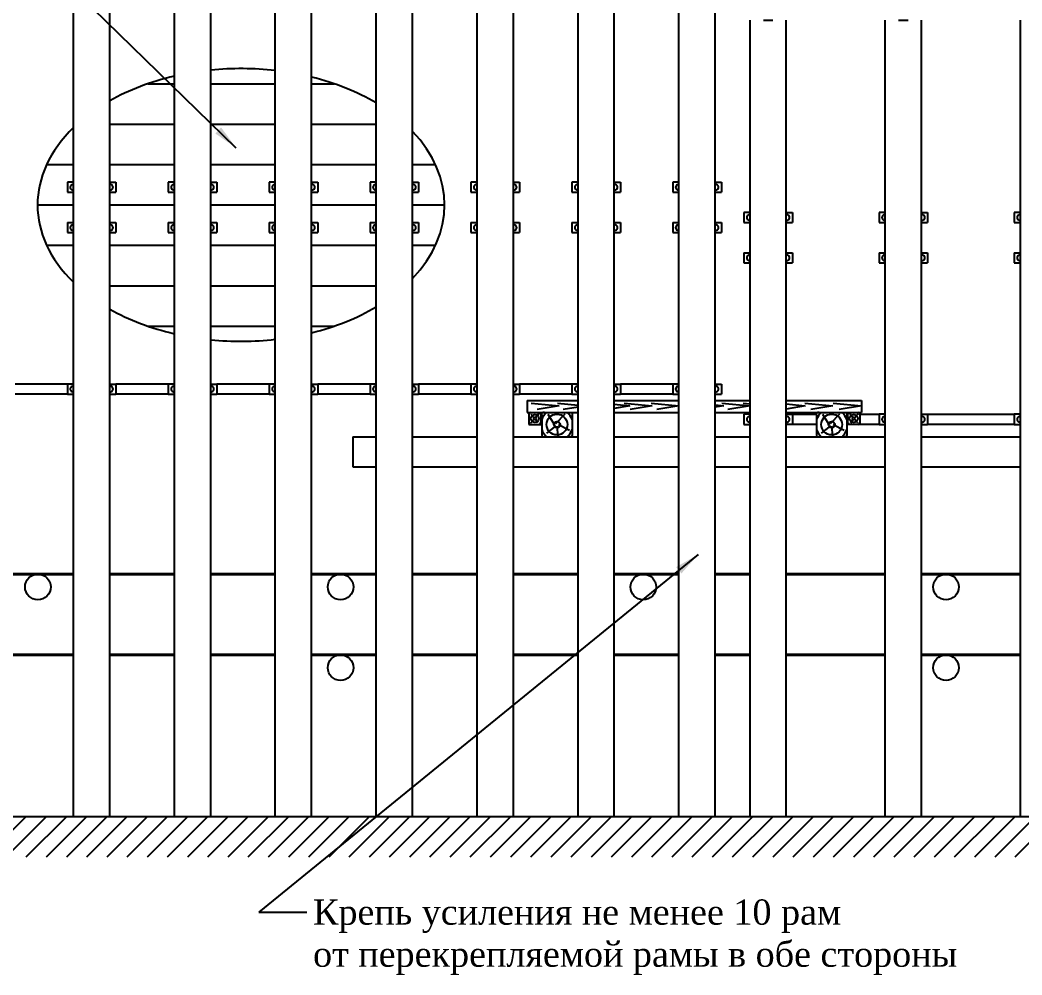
# Model space of a CAD drawing. Header units: millimetres. Extents: x -46762 to 161452, y -66984 to 31524.
# Drawn here: x -10695 to -5730, y 9719 to 14450 of the extents above; entities that cross this region are included whole.
import ezdxf

# ---------------------------------------------------------------- set-up
doc = ezdxf.new("R2010")
doc.units = ezdxf.units.MM
doc.header["$LTSCALE"] = 0.5
doc.styles.get("Standard").update_dxf_attribs({"font": 'TIMES.TTF'})
doc.dimstyles.new('ISO-25', dxfattribs={"dimscale": 50, "dimtxt": 2.5, "dimasz": 2.5, "dimexe": 1.25, "dimexo": 0.625, "dimtad": 1, "dimdec": 0, "dimtxsty": 'Standard', "dimcen": 2.5, "dimadec": 0, "dimazin": 0, "dimtfac": 1, "dimtdec": 0, "dimtmove": 0, "dimatfit": 3, "dimfxl": 1, "dimarcsym": 0})

msp = doc.modelspace()

# ---------------------------------------------------------------- hatches: boundary and pattern name
h = msp.add_hatch()
h.set_pattern_fill('JIS_WOOD', color=256, scale=100, style=0)
h.set_pattern_definition([(45, (2e-13, -631.31), (-50, 50), [])])
h.paths.add_polyline_path([(-3144.75, 10504.95), (-3954.71, 10504.95), (-4445.72, 10304.95), (-2921.91, 10304.95)])
h.paths.add_polyline_path([(-3954.71, 10504.95), (-5754.5, 10504.95), (-5481.18, 10304.95), (-4445.72, 10304.95)])
h.paths.add_polyline_path([(-5754.5, 10504.95), (-6422.92, 10504.95), (-6774.99, 10304.95), (-5481.18, 10304.95)])
h.paths.add_polyline_path([(-6422.92, 10504.95), (-7676.87, 10504.95), (-7344.65, 10304.95), (-6774.99, 10304.95)])
h.paths.add_polyline_path([(-7676.87, 10504.95), (-8657.97, 10504.95), (-9103.27, 10304.95), (-7344.65, 10304.95)])
h.paths.add_polyline_path([(-8657.97, 10504.95), (-9944.25, 10504.95), (-9734.68, 10304.95), (-9103.27, 10304.95)])
h.paths.add_polyline_path([(-9944.25, 10504.95), (-10640.88, 10504.95), (-10908.66, 10304.95), (-9734.68, 10304.95)])
h.paths.add_polyline_path([(-11693.88, 10504.95), (-12212.61, 10504.95), (-12403.26, 10304.95), (-11425.56, 10304.95)])
h.paths.add_polyline_path([(-11117.99, 10304.95), (-11117.99, 10504.95), (-11693.88, 10504.95), (-11425.56, 10304.95)])
h.paths.add_polyline_path([(-11031.8, 10504.95), (-11031.8, 10304.95), (-10908.66, 10304.95), (-10640.88, 10504.95)])
h.paths.add_polyline_path([(-1907.02, 10504.95), (-1907.02, 10430.62), (-1773.39, 10504.95)])
h.paths.add_polyline_path([(-1993.21, 10382.67), (-1993.21, 10504.95), (-3144.75, 10504.95), (-2921.91, 10304.95), (-2132.93, 10304.95)])
h.paths.add_polyline_path([(-1907.02, 10430.62), (-1907.02, 10304.95), (-1364.97, 10304.95), (-1364.97, 10504.95), (-1773.39, 10504.95)])
h.paths.add_polyline_path([(-1993.21, 10304.95), (-1993.21, 10382.67), (-2132.93, 10304.95)])

# ---------------------------------------------------------------- linework, layer by layer
for p, q in [((-10430.09, 10504.95), (-10430.09, 14599.95)), ((-10250.09, 10504.95), (-10250.09, 14599.95)), ((-9930.09, 10504.95), (-9930.09, 14599.95)), ((-9750.09, 10504.95), (-9750.09, 14599.95)), ((-9430.09, 10504.95), (-9430.09, 14599.95)), ((-9250.09, 10504.95), (-9250.09, 14599.95)), ((-8930.09, 10504.95), (-8930.09, 14599.95)), ((-8750.09, 10504.95), (-8750.09, 14599.95)), ((-8430.09, 10504.95), (-8430.09, 14599.95)), ((-8250.09, 10504.95), (-8250.09, 14599.95)), ((-7930.09, 10504.95), (-7930.09, 14599.95)), ((-7750.09, 10504.95), (-7750.09, 14599.95)), ((-7430.09, 10504.95), (-7430.09, 14599.95)), ((-7250.09, 10504.95), (-7250.09, 14599.95)), ((-7077.79, 10504.95), (-7077.79, 14449.95)), ((-7011.54, 14449.95), (-6964.04, 14449.95)), ((-6897.79, 10504.95), (-6897.79, 14449.95)), ((-6407.79, 10504.95), (-6407.79, 14449.95)), ((-6341.54, 14449.95), (-6294.04, 14449.95)), ((-6227.79, 10504.95), (-6227.79, 14449.95)), ((-5737.79, 10504.95), (-5737.79, 14449.95)), ((-10062.1, 14133.99), (-9930.09, 14133.99)), ((-9750.09, 14133.99), (-9430.09, 14133.99)), ((-9250.09, 14133.99), (-9137.07, 14133.99)), ((-10250.09, 13933.99), (-9930.09, 13933.99)), ((-9750.09, 13933.99), (-9430.09, 13933.99)), ((-9250.09, 13933.99), (-8930.09, 13933.99)), ((-10563.08, 13733.99), (-10430.09, 13733.99)), ((-10250.09, 13733.99), (-9930.09, 13733.99)), ((-9750.09, 13733.99), (-9430.09, 13733.99)), ((-9250.09, 13733.99), (-8930.09, 13733.99)), ((-8750.09, 13733.99), (-8636.1, 13733.99)), ((-10430.09, 13646.85), (-10460.34, 13646.85)), ((-10460.34, 13646.85), (-10460.34, 13596.85)), ((-10250.09, 13646.85), (-10219.84, 13646.85)), ((-10219.84, 13646.85), (-10219.84, 13596.85)), ((-9930.09, 13646.85), (-9960.34, 13646.85)), ((-9960.34, 13646.85), (-9960.34, 13596.85)), ((-9750.09, 13646.85), (-9719.84, 13646.85)), ((-9719.84, 13646.85), (-9719.84, 13596.85)), ((-9430.09, 13646.85), (-9460.34, 13646.85)), ((-9460.34, 13646.85), (-9460.34, 13596.85)), ((-9250.09, 13646.85), (-9219.84, 13646.85)), ((-9219.84, 13646.85), (-9219.84, 13596.85)), ((-8930.09, 13646.85), (-8960.34, 13646.85)), ((-8960.34, 13646.85), (-8960.34, 13596.85)), ((-8750.09, 13646.85), (-8719.84, 13646.85)), ((-8719.84, 13646.85), (-8719.84, 13596.85)), ((-8430.09, 13646.85), (-8460.34, 13646.85)), ((-8460.34, 13646.85), (-8460.34, 13596.85)), ((-8250.09, 13646.85), (-8219.84, 13646.85)), ((-8219.84, 13646.85), (-8219.84, 13596.85)), ((-7930.09, 13646.85), (-7960.34, 13646.85)), ((-7960.34, 13646.85), (-7960.34, 13596.85)), ((-7750.09, 13646.85), (-7719.84, 13646.85)), ((-7719.84, 13646.85), (-7719.84, 13596.85)), ((-7430.09, 13646.85), (-7460.34, 13646.85)), ((-7460.34, 13646.85), (-7460.34, 13596.85)), ((-7250.09, 13646.85), (-7219.84, 13646.85)), ((-7219.84, 13646.85), (-7219.84, 13596.85)), ((-10460.34, 13596.85), (-10430.09, 13596.85)), ((-10250.09, 13596.85), (-10219.84, 13596.85)), ((-9960.34, 13596.85), (-9930.09, 13596.85)), ((-9750.09, 13596.85), (-9719.84, 13596.85)), ((-9460.34, 13596.85), (-9430.09, 13596.85)), ((-9250.09, 13596.85), (-9219.84, 13596.85)), ((-8960.34, 13596.85), (-8930.09, 13596.85)), ((-8750.09, 13596.85), (-8719.84, 13596.85)), ((-8460.34, 13596.85), (-8430.09, 13596.85)), ((-8250.09, 13596.85), (-8219.84, 13596.85)), ((-7960.34, 13596.85), (-7930.09, 13596.85)), ((-7750.09, 13596.85), (-7719.84, 13596.85)), ((-7460.34, 13596.85), (-7430.09, 13596.85)), ((-7250.09, 13596.85), (-7219.84, 13596.85)), ((-10608.36, 13533.99), (-10430.09, 13533.99)), ((-10250.09, 13533.99), (-9930.09, 13533.99)), ((-9750.09, 13533.99), (-9430.09, 13533.99)), ((-9250.09, 13533.99), (-8930.09, 13533.99)), ((-8750.09, 13533.99), (-8590.82, 13533.99)), ((-7077.79, 13496.85), (-7108.04, 13496.85)), ((-7108.04, 13496.85), (-7108.04, 13446.85)), ((-6897.79, 13496.85), (-6867.54, 13496.85)), ((-6867.54, 13496.85), (-6867.54, 13446.85)), ((-6407.79, 13496.85), (-6438.04, 13496.85)), ((-6438.04, 13496.85), (-6438.04, 13446.85)), ((-6227.79, 13496.85), (-6197.54, 13496.85)), ((-6197.54, 13496.85), (-6197.54, 13446.85)), ((-5737.79, 13496.85), (-5768.04, 13496.85)), ((-5768.04, 13496.85), (-5768.04, 13446.85)), ((-10460.34, 13446.85), (-10430.09, 13446.85)), ((-10460.34, 13446.85), (-10460.34, 13396.85)), ((-10250.09, 13446.85), (-10219.84, 13446.85)), ((-10219.84, 13446.85), (-10219.84, 13396.85)), ((-9960.34, 13446.85), (-9930.09, 13446.85)), ((-9960.34, 13446.85), (-9960.34, 13396.85)), ((-9750.09, 13446.85), (-9719.84, 13446.85)), ((-9719.84, 13446.85), (-9719.84, 13396.85)), ((-9460.34, 13446.85), (-9430.09, 13446.85)), ((-9460.34, 13446.85), (-9460.34, 13396.85)), ((-9250.09, 13446.85), (-9219.84, 13446.85)), ((-9219.84, 13446.85), (-9219.84, 13396.85)), ((-8960.34, 13446.85), (-8930.09, 13446.85)), ((-8960.34, 13446.85), (-8960.34, 13396.85)), ((-8750.09, 13446.85), (-8719.84, 13446.85)), ((-8719.84, 13446.85), (-8719.84, 13396.85)), ((-8460.34, 13446.85), (-8430.09, 13446.85)), ((-8460.34, 13446.85), (-8460.34, 13396.85)), ((-8250.09, 13446.85), (-8219.84, 13446.85)), ((-8219.84, 13446.85), (-8219.84, 13396.85)), ((-7960.34, 13446.85), (-7930.09, 13446.85)), ((-7960.34, 13446.85), (-7960.34, 13396.85)), ((-7750.09, 13446.85), (-7719.84, 13446.85)), ((-7719.84, 13446.85), (-7719.84, 13396.85)), ((-7460.34, 13446.85), (-7430.09, 13446.85)), ((-7460.34, 13446.85), (-7460.34, 13396.85)), ((-7250.09, 13446.85), (-7219.84, 13446.85)), ((-7219.84, 13446.85), (-7219.84, 13396.85)), ((-7108.04, 13446.85), (-7077.79, 13446.85)), ((-6897.79, 13446.85), (-6867.54, 13446.85)), ((-6438.04, 13446.85), (-6407.79, 13446.85)), ((-6227.79, 13446.85), (-6197.54, 13446.85)), ((-5768.04, 13446.85), (-5737.79, 13446.85)), ((-10460.34, 13396.85), (-10430.09, 13396.85)), ((-10250.09, 13396.85), (-10219.84, 13396.85)), ((-9960.34, 13396.85), (-9930.09, 13396.85)), ((-9750.09, 13396.85), (-9719.84, 13396.85)), ((-9460.34, 13396.85), (-9430.09, 13396.85)), ((-9250.09, 13396.85), (-9219.84, 13396.85)), ((-8960.34, 13396.85), (-8930.09, 13396.85)), ((-8750.09, 13396.85), (-8719.84, 13396.85)), ((-8460.34, 13396.85), (-8430.09, 13396.85)), ((-8250.09, 13396.85), (-8219.84, 13396.85)), ((-7960.34, 13396.85), (-7930.09, 13396.85)), ((-7750.09, 13396.85), (-7719.84, 13396.85)), ((-7460.34, 13396.85), (-7430.09, 13396.85)), ((-7250.09, 13396.85), (-7219.84, 13396.85)), ((-10563.08, 13333.99), (-10430.09, 13333.99)), ((-10250.09, 13333.99), (-9930.09, 13333.99)), ((-9750.09, 13333.99), (-9430.09, 13333.99)), ((-9250.09, 13333.99), (-8930.09, 13333.99)), ((-8750.09, 13333.99), (-8636.1, 13333.99)), ((-7108.04, 13296.85), (-7077.79, 13296.85)), ((-7108.04, 13296.85), (-7108.04, 13246.85)), ((-6897.79, 13296.85), (-6867.54, 13296.85)), ((-6867.54, 13296.85), (-6867.54, 13246.85)), ((-6438.04, 13296.85), (-6407.79, 13296.85)), ((-6438.04, 13296.85), (-6438.04, 13246.85)), ((-6227.79, 13296.85), (-6197.54, 13296.85)), ((-6197.54, 13296.85), (-6197.54, 13246.85)), ((-5768.04, 13296.85), (-5737.79, 13296.85)), ((-5768.04, 13296.85), (-5768.04, 13246.85)), ((-7108.04, 13246.85), (-7077.79, 13246.85)), ((-6897.79, 13246.85), (-6867.54, 13246.85)), ((-6438.04, 13246.85), (-6407.79, 13246.85)), ((-6227.79, 13246.85), (-6197.54, 13246.85)), ((-5768.04, 13246.85), (-5737.79, 13246.85)), ((-10250.09, 13133.99), (-9930.09, 13133.99)), ((-9750.09, 13133.99), (-9430.09, 13133.99)), ((-9250.09, 13133.99), (-8930.09, 13133.99)), ((-10062.1, 12933.99), (-9930.09, 12933.99)), ((-9750.09, 12933.99), (-9430.09, 12933.99)), ((-9250.09, 12933.99), (-9137.07, 12933.99)), ((-10460.34, 12646.85), (-10719.84, 12646.85)), ((-10460.34, 12646.85), (-10460.34, 12596.85)), ((-10430.09, 12646.85), (-10460.34, 12646.85)), ((-10250.09, 12646.85), (-10219.84, 12646.85)), ((-10219.84, 12646.85), (-10219.84, 12596.85)), ((-9960.34, 12646.85), (-10219.84, 12646.85)), ((-9960.34, 12646.85), (-9960.34, 12596.85)), ((-9930.09, 12646.85), (-9960.34, 12646.85)), ((-9750.09, 12646.85), (-9719.84, 12646.85)), ((-9719.84, 12646.85), (-9719.84, 12596.85)), ((-9460.34, 12646.85), (-9719.84, 12646.85)), ((-9460.34, 12646.85), (-9460.34, 12596.85)), ((-9430.09, 12646.85), (-9460.34, 12646.85)), ((-9250.09, 12646.85), (-9219.84, 12646.85)), ((-9219.84, 12646.85), (-9219.84, 12596.85)), ((-8960.34, 12646.85), (-9219.84, 12646.85)), ((-8960.34, 12646.85), (-8960.34, 12596.85)), ((-8930.09, 12646.85), (-8960.34, 12646.85)), ((-8750.09, 12646.85), (-8719.84, 12646.85)), ((-8719.84, 12646.85), (-8719.84, 12596.85)), ((-8460.34, 12646.85), (-8719.84, 12646.85)), ((-8460.34, 12646.85), (-8460.34, 12596.85)), ((-8430.09, 12646.85), (-8460.34, 12646.85)), ((-8250.09, 12646.85), (-8219.84, 12646.85)), ((-8219.84, 12646.85), (-8219.84, 12596.85)), ((-7960.34, 12646.85), (-8219.84, 12646.85)), ((-7960.34, 12646.85), (-7960.34, 12596.85)), ((-7930.09, 12646.85), (-7960.34, 12646.85)), ((-7750.09, 12646.85), (-7719.84, 12646.85)), ((-7719.84, 12646.85), (-7719.84, 12596.85)), ((-7460.34, 12646.85), (-7719.84, 12646.85)), ((-7460.34, 12646.85), (-7460.34, 12596.85)), ((-7430.09, 12646.85), (-7460.34, 12646.85)), ((-7250.09, 12646.85), (-7219.84, 12646.85)), ((-7219.84, 12646.85), (-7219.84, 12596.85)), ((-10460.34, 12596.85), (-10719.84, 12596.85)), ((-10460.34, 12596.85), (-10430.09, 12596.85)), ((-10250.09, 12596.85), (-10219.84, 12596.85)), ((-9960.34, 12596.85), (-10219.84, 12596.85)), ((-9960.34, 12596.85), (-9930.09, 12596.85)), ((-9750.09, 12596.85), (-9719.84, 12596.85)), ((-9460.34, 12596.85), (-9719.84, 12596.85)), ((-9460.34, 12596.85), (-9430.09, 12596.85)), ((-9250.09, 12596.85), (-9219.84, 12596.85)), ((-8960.34, 12596.85), (-9219.84, 12596.85)), ((-8960.34, 12596.85), (-8930.09, 12596.85)), ((-8750.09, 12596.85), (-8719.84, 12596.85)), ((-8460.34, 12596.85), (-8719.84, 12596.85)), ((-8460.34, 12596.85), (-8430.09, 12596.85)), ((-8250.09, 12596.85), (-8219.84, 12596.85)), ((-7960.34, 12596.85), (-8219.84, 12596.85)), ((-7960.34, 12596.85), (-7930.09, 12596.85)), ((-7750.09, 12596.85), (-7719.84, 12596.85)), ((-7460.34, 12596.85), (-7719.84, 12596.85)), ((-7460.34, 12596.85), (-7430.09, 12596.85)), ((-7250.09, 12596.85), (-7219.84, 12596.85)), ((-7108.04, 12496.85), (-7108.04, 12446.85)), ((-7077.79, 12496.85), (-7108.04, 12496.85)), ((-6897.79, 12496.85), (-6748.17, 12496.85)), ((-6867.54, 12496.85), (-6867.54, 12446.85)), ((-6598.17, 12496.85), (-6593.93, 12496.85)), ((-6533.93, 12496.85), (-6438.04, 12496.85)), ((-6438.04, 12496.85), (-6438.04, 12446.85)), ((-6407.79, 12496.85), (-6438.04, 12496.85)), ((-6227.79, 12496.85), (-6197.54, 12496.85)), ((-6197.54, 12496.85), (-6197.54, 12446.85)), ((-6197.54, 12496.85), (-5768.04, 12496.85)), ((-5768.04, 12496.85), (-5768.04, 12446.85)), ((-5737.79, 12496.85), (-5768.04, 12496.85)), ((-7108.04, 12446.85), (-7077.79, 12446.85)), ((-6748.17, 12446.85), (-6897.79, 12446.85)), ((-6593.93, 12446.85), (-6598.17, 12446.85)), ((-6438.04, 12446.85), (-6533.93, 12446.85)), ((-6438.04, 12446.85), (-6407.79, 12446.85)), ((-6227.79, 12446.85), (-6197.54, 12446.85)), ((-5768.04, 12446.85), (-6197.54, 12446.85)), ((-5768.04, 12446.85), (-5737.79, 12446.85)), ((-9046.25, 12235.95), (-8930.09, 12235.95)), ((-8750.09, 12235.95), (-8430.09, 12235.95)), ((-8250.09, 12235.95), (-7930.09, 12235.95)), ((-7750.09, 12235.95), (-7430.09, 12235.95)), ((-7250.09, 12235.95), (-7077.79, 12235.95)), ((-6897.79, 12235.95), (-6407.79, 12235.95)), ((-6227.79, 12235.95), (-5737.79, 12235.95)), ((-11031.8, 10504.95), (-1993.21, 10504.95)), ((-10414.84, 10504.95), (-10265.34, 10504.95)), ((-9914.84, 10504.95), (-9765.34, 10504.95)), ((-9414.84, 10504.95), (-9265.34, 10504.95)), ((-8914.84, 10504.95), (-8765.34, 10504.95)), ((-8414.84, 10504.95), (-8265.34, 10504.95)), ((-7914.84, 10504.95), (-7765.34, 10504.95)), ((-7414.84, 10504.95), (-7265.34, 10504.95))]:
    msp.add_line(p, q)
at = {"ltscale": 0.05}
for p, q in [((-8181.72, 12565.95), (-7930.09, 12565.95)), ((-8181.72, 12565.95), (-8181.72, 12505.95)), ((-7750.09, 12565.95), (-7430.09, 12565.95)), ((-7250.09, 12565.95), (-7077.79, 12565.95)), ((-6897.79, 12565.95), (-6756.85, 12565.95)), ((-6756.85, 12565.95), (-6525.79, 12565.95)), ((-6525.79, 12565.95), (-6525.79, 12505.95)), ((-8162.01, 12552.06), (-8022.74, 12539.41)), ((-8022.74, 12539.41), (-8133.24, 12519.86)), ((-8031.94, 12552.06), (-7930.09, 12542.81)), ((-7930.09, 12532.79), (-8003.17, 12519.86)), ((-7750.09, 12546.32), (-7673.97, 12539.41)), ((-7673.97, 12539.41), (-7750.09, 12525.94)), ((-7701.07, 12552.06), (-7561.8, 12539.41)), ((-7561.8, 12539.41), (-7672.3, 12519.86)), ((-7567.55, 12552.06), (-7430.09, 12539.57)), ((-7430.09, 12539.09), (-7538.78, 12519.86)), ((-7250.09, 12543.32), (-7207.06, 12539.41)), ((-7207.06, 12539.41), (-7250.09, 12531.79)), ((-7217.07, 12552.06), (-7077.79, 12539.41)), ((-7077.79, 12539.41), (-7188.29, 12519.86)), ((-7111.06, 12552.06), (-7077.79, 12549.04)), ((-7077.79, 12520.65), (-7082.28, 12519.86)), ((-6897.79, 12547.86), (-6804.73, 12539.41)), ((-6804.73, 12539.41), (-6897.79, 12522.94)), ((-6805.88, 12552.06), (-6666.6, 12539.41)), ((-6666.6, 12539.41), (-6777.11, 12519.86)), ((-6665.07, 12552.06), (-6525.79, 12539.41)), ((-6525.79, 12539.41), (-6636.29, 12519.86)), ((-8181.72, 12505.95), (-7930.09, 12505.95)), ((-8173.58, 12505.95), (-8173.58, 12445.95)), ((-8164.33, 12496.71), (-8146, 12478.37)), ((-8164.33, 12455.2), (-8146, 12473.53)), ((-8129.3, 12454.99), (-8141.27, 12474.13)), ((-8124.94, 12501.36), (-8140.69, 12479.18)), ((-8113.58, 12505.95), (-8113.58, 12445.95)), ((-8109.34, 12500.38), (-8103.76, 12505.95)), ((-8109.34, 12493.49), (-8109.34, 12500.38)), ((-8109.34, 12493.49), (-8109.34, 12391.53)), ((-8096.87, 12505.95), (-8103.76, 12505.95)), ((-8096.87, 12505.95), (-7964.91, 12505.95)), ((-8044.74, 12443.26), (-8077.71, 12495.47)), ((-8039.26, 12450.84), (-7993.64, 12499.06)), ((-7964.91, 12505.95), (-7959.34, 12500.38)), ((-7959.34, 12500.38), (-7959.34, 12391.53)), ((-7750.09, 12505.95), (-7430.09, 12505.95)), ((-7250.09, 12505.95), (-7077.79, 12505.95)), ((-6897.79, 12505.95), (-6756.85, 12505.95)), ((-6756.85, 12505.95), (-6525.79, 12505.95)), ((-6748.17, 12500.38), (-6742.6, 12505.95)), ((-6748.17, 12493.49), (-6748.17, 12500.38)), ((-6748.17, 12493.49), (-6748.17, 12391.53)), ((-6735.7, 12505.95), (-6742.6, 12505.95)), ((-6735.7, 12505.95), (-6603.74, 12505.95)), ((-6683.58, 12443.26), (-6716.54, 12495.47)), ((-6678.09, 12450.84), (-6632.47, 12499.06)), ((-6603.74, 12505.95), (-6598.17, 12500.38)), ((-6598.17, 12500.38), (-6598.17, 12391.53)), ((-6593.93, 12505.95), (-6593.93, 12445.95)), ((-6582.57, 12501.36), (-6566.82, 12479.18)), ((-6578.21, 12454.99), (-6566.24, 12474.13)), ((-6543.18, 12496.71), (-6561.51, 12478.37)), ((-6543.18, 12455.2), (-6561.51, 12473.53)), ((-6533.93, 12505.95), (-6533.93, 12445.95)), ((-8173.58, 12445.95), (-8113.58, 12445.95)), ((-8039.85, 12440.2), (-8086.09, 12402.53)), ((-8035.16, 12437.88), (-8029.47, 12389.1)), ((-8026.67, 12445.95), (-7972.54, 12418.47)), ((-6678.69, 12440.2), (-6724.92, 12402.53)), ((-6673.99, 12437.88), (-6668.31, 12389.1)), ((-6665.5, 12445.95), (-6611.38, 12418.47)), ((-6533.93, 12445.95), (-6593.93, 12445.95)), ((-9046.25, 12385.95), (-8930.09, 12385.95)), ((-9046.25, 12385.95), (-9046.25, 12235.95)), ((-8750.09, 12385.95), (-8430.09, 12385.95)), ((-8250.09, 12385.95), (-7930.09, 12385.95)), ((-8109.34, 12391.53), (-8103.76, 12385.95)), ((-8103.76, 12385.95), (-7964.91, 12385.95)), ((-7959.34, 12391.53), (-7964.91, 12385.95)), ((-7750.09, 12385.95), (-7430.09, 12385.95)), ((-7250.09, 12385.95), (-7077.79, 12385.95)), ((-6897.79, 12385.95), (-6407.79, 12385.95)), ((-6748.17, 12391.53), (-6742.6, 12385.95)), ((-6742.6, 12385.95), (-6603.74, 12385.95)), ((-6598.17, 12391.53), (-6603.74, 12385.95)), ((-6227.79, 12385.95), (-5737.79, 12385.95)), ((-9046.25, 12235.95), (-8930.09, 12235.95))]:
    msp.add_line(p, q, dxfattribs=at)
at = {"lineweight": 40}
for p, q in [((-10750.09, 11704.95), (-10430.09, 11704.95)), ((-10250.09, 11704.95), (-9930.09, 11704.95)), ((-9750.09, 11704.95), (-9430.09, 11704.95)), ((-9250.09, 11704.95), (-8930.09, 11704.95)), ((-8750.09, 11704.95), (-8430.09, 11704.95)), ((-8250.09, 11704.95), (-7930.09, 11704.95)), ((-7750.09, 11704.95), (-7430.09, 11704.95)), ((-7250.09, 11704.95), (-7077.79, 11704.95)), ((-6897.79, 11704.95), (-6407.79, 11704.95)), ((-6227.79, 11704.95), (-5737.79, 11704.95)), ((-10750.09, 11304.95), (-10430.09, 11304.95)), ((-10250.09, 11304.95), (-9930.09, 11304.95)), ((-9750.09, 11304.95), (-9430.09, 11304.95)), ((-9250.09, 11304.95), (-8930.09, 11304.95)), ((-8750.09, 11304.95), (-8430.09, 11304.95)), ((-8250.09, 11304.95), (-7930.09, 11304.95)), ((-7750.09, 11304.95), (-7430.09, 11304.95)), ((-7250.09, 11304.95), (-7077.79, 11304.95)), ((-6897.79, 11304.95), (-6407.79, 11304.95)), ((-6227.79, 11304.95), (-5737.79, 11304.95))]:
    msp.add_line(p, q, dxfattribs=at)
at = {"ltscale": 0.05}
for centre, radius in [((-8143.58, 12475.95), 20), ((-8143.58, 12475.95), 6.06), ((-8034.34, 12445.95), 51.6), ((-6673.17, 12445.95), 51.6), ((-6563.93, 12475.95), 20), ((-6563.93, 12475.95), 6.06), ((-8034.34, 12445.95), 15.12), ((-6673.17, 12445.95), 15.12)]:
    msp.add_circle(centre, radius, dxfattribs=at)
for centre in [(-10606.52, 11641.45), (-9106.52, 11641.45), (-7606.52, 11641.45), (-6106.52, 11641.45), (-9106.52, 11241.45), (-6106.52, 11241.45)]:
    msp.add_circle(centre, 63.5)
for centre, start, end in [((-10432.84, 13621.85), 78.24637, 281.75363), ((-10247.34, 13621.85), 258.24637, 101.75363), ((-9932.84, 13621.85), 78.24637, 281.75363), ((-9747.34, 13621.85), 258.24637, 101.75363), ((-9432.84, 13621.85), 78.24637, 281.75363), ((-9247.34, 13621.85), 258.24637, 101.75363), ((-8932.84, 13621.85), 78.24637, 281.75363), ((-8747.34, 13621.85), 258.24637, 101.75363), ((-8432.84, 13621.85), 78.24637, 281.75363), ((-8247.34, 13621.85), 258.24637, 101.75363), ((-7932.84, 13621.85), 78.24637, 281.75363), ((-7747.34, 13621.85), 258.24637, 101.75363), ((-7432.84, 13621.85), 78.24637, 281.75363), ((-7247.34, 13621.85), 258.24637, 101.75363), ((-7080.54, 13471.85), 78.24637, 281.75363), ((-6895.04, 13471.85), 258.24637, 101.75363), ((-6410.54, 13471.85), 78.24637, 281.75363), ((-6225.04, 13471.85), 258.24637, 101.75363), ((-5740.54, 13471.85), 78.24637, 281.75363), ((-10432.84, 13421.85), 78.24637, 281.75363), ((-10247.34, 13421.85), 258.24637, 101.75363), ((-9932.84, 13421.85), 78.24637, 281.75363), ((-9747.34, 13421.85), 258.24637, 101.75363), ((-9432.84, 13421.85), 78.24637, 281.75363), ((-9247.34, 13421.85), 258.24637, 101.75363), ((-8932.84, 13421.85), 78.24637, 281.75363), ((-8747.34, 13421.85), 258.24637, 101.75363), ((-8432.84, 13421.85), 78.24637, 281.75363), ((-8247.34, 13421.85), 258.24637, 101.75363), ((-7932.84, 13421.85), 78.24637, 281.75363), ((-7747.34, 13421.85), 258.24637, 101.75363), ((-7432.84, 13421.85), 78.24637, 281.75363), ((-7247.34, 13421.85), 258.24637, 101.75363), ((-7080.54, 13271.85), 78.24637, 281.75363), ((-6895.04, 13271.85), 258.24637, 101.75363), ((-6410.54, 13271.85), 78.24637, 281.75363), ((-6225.04, 13271.85), 258.24637, 101.75363), ((-5740.54, 13271.85), 78.24637, 281.75363), ((-10432.84, 12621.85), 78.24637, 281.75363), ((-10247.34, 12621.85), 258.24637, 101.75363), ((-9932.84, 12621.85), 78.24637, 281.75363), ((-9747.34, 12621.85), 258.24637, 101.75363), ((-9432.84, 12621.85), 78.24637, 281.75363), ((-9247.34, 12621.85), 258.24637, 101.75363), ((-8932.84, 12621.85), 78.24637, 281.75363), ((-8747.34, 12621.85), 258.24637, 101.75363), ((-8432.84, 12621.85), 78.24637, 281.75363), ((-8247.34, 12621.85), 258.24637, 101.75363), ((-7932.84, 12621.85), 78.24637, 281.75363), ((-7747.34, 12621.85), 258.24637, 101.75363), ((-7432.84, 12621.85), 78.24637, 281.75363), ((-7247.34, 12621.85), 258.24637, 101.75363), ((-7080.54, 12471.85), 78.24637, 281.75363), ((-6895.04, 12471.85), 258.24637, 101.75363), ((-6410.54, 12471.85), 78.24637, 281.75363), ((-6225.04, 12471.85), 258.24637, 101.75363), ((-5740.54, 12471.85), 78.24637, 281.75363)]:
    msp.add_arc(centre, 13.5, start, end)
for centre, radius, start, end in [((-8143.58, 12475.95), 36.36, 124.41241, 145.58759), ((-8143.58, 12475.95), 36.36, 34.41241, 55.58759), ((-8034.34, 12445.95), 78.99, 130.57369, 161.70678), ((-8034.34, 12445.95), 78.99, 18.29322, 49.42631), ((-6673.17, 12445.95), 78.99, 130.57369, 161.70678), ((-6673.17, 12445.95), 78.99, 18.29322, 49.42631), ((-6563.93, 12475.95), 36.36, 124.41241, 145.58759), ((-6563.93, 12475.95), 36.36, 34.41241, 55.58759), ((-8143.58, 12475.95), 36.36, 214.41241, 235.58759), ((-8143.58, 12475.95), 36.36, 304.41241, 325.58759), ((-8034.34, 12445.95), 78.99, 198.29322, 229.42631), ((-8034.34, 12445.95), 78.99, 310.57369, 341.70678), ((-6673.17, 12445.95), 78.99, 198.29322, 229.42631), ((-6673.17, 12445.95), 78.99, 310.57369, 341.70678), ((-6563.93, 12475.95), 36.36, 214.41241, 235.58759), ((-6563.93, 12475.95), 36.36, 304.41241, 325.58759)]:
    msp.add_arc(centre, radius, start, end, dxfattribs=at)
for start_param, end_param in [(4.5435624, 4.8621406), (5.0461806, 5.4132107), (3.9866624, 4.3585932), (5.6795564, 6.8868142), (8.8551736, 9.9943824), (7.1531599, 7.52019), (8.2077774, 8.5797083), (7.7042301, 8.0228082)]:
    msp.add_ellipse((-9599.59, 13533.99), major_axis=(-1008.77, 0), ratio=0.6692769, start_param=start_param, end_param=end_param)

# ---------------------------------------------------------------- texts
at = {"insert": (-9243.01, 10093.32), "char_height": 125, "attachment_point": 1}
msp.add_mtext('{\\fTimes New Roman|b0|i0|c204|p18;Крепь усиления не менее 10 рам \\Pот перекрепляемой рамы в обе стороны}', dxfattribs=at)

# ---------------------------------------------------------------- leaders
at = {"annotation_type": 0, "has_hookline": 1, "hookline_direction": 1, "text_width": 974.22}
msp.add_leader([(-9623.3, 13815.64), (-11289.28, 15437.69), (-11409.06, 15437.69)], dimstyle='ISO-25', override={"dimgap": 0.625, "dimtad": 0}, dxfattribs=at)
at = {"lineweight": 15, "annotation_type": 0, "has_hookline": 1, "hookline_direction": 0, "text_width": 3110.13}
msp.add_leader([(-7333.88, 11802.98), (-9511.24, 10030.82), (-9274.26, 10030.82)], dimstyle='ISO-25', override={"dimgap": 0.625, "dimtad": 0}, dxfattribs=at)

doc.saveas('drawing.dxf')
